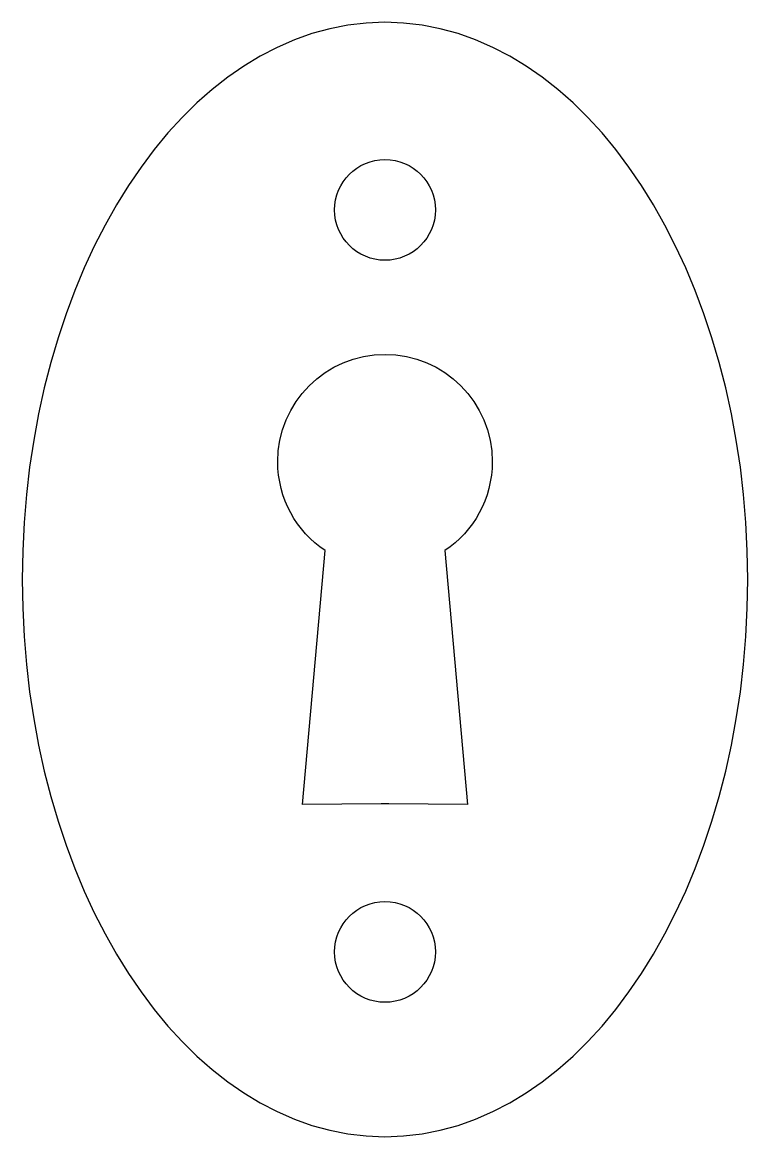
# Model space of a CAD drawing. Header units: centimetres. Extents: x -6.8 to 6.8, y -10.5 to 10.5.
import ezdxf

# ---------------------------------------------------------------- set-up
doc = ezdxf.new("R2010")
doc.units = ezdxf.units.CM
doc.header["$MEASUREMENT"] = 0
doc.layers.add('Camada 1', color=7, linetype='Continuous')

msp = doc.modelspace()

# ---------------------------------------------------------------- linework, layer by layer
at = {"layer": 'Camada 1', "color": 7}
for centre in [(-0.00011, 6.96553), (-0.00011, -7.01831)]:
    msp.add_ellipse(centre, major_axis=(0, 0.94985), ratio=1, dxfattribs=at)
at = {"layer": 'Camada 1'}
msp.add_open_spline([(-6.84072, 0), (-6.84072, 5.79956), (-3.77806, 10.50107), (-0.00011, 10.50107), (-0.00011, 10.50107), (3.77803, 10.50107), (6.84069, 5.79956), (6.84069, 0), (6.84069, 0), (6.84069, -5.79967), (3.77803, -10.50107), (-0.00011, -10.50107), (-0.00011, -10.50107), (-3.77806, -10.50107), (-6.84072, -5.79967), (-6.84072, 0)], degree=3, knots=[0, 0, 0, 0, 0.2, 0.2, 0.2, 0.2, 0.4, 0.4, 0.4, 0.4, 0.6, 0.6, 0.6, 0.6, 1, 1, 1, 1], dxfattribs=at)
at = {"layer": 'Camada 1', "color": 7}
msp.add_open_spline([(0.07226, -4.22566), (0.07226, -4.22566), (1.55287, -4.24339), (1.55287, -4.24339), (1.55287, -4.24339), (1.55287, -4.24339), (1.13009, 0.54345), (1.13009, 0.54345), (1.13009, 0.54345), (1.66852, 0.90686), (2.02242, 1.52257), (2.02242, 2.22093), (2.02242, 2.22093), (2.02242, 3.33795), (1.11691, 4.24335), (0.0001, 4.24335), (0.0001, 4.24335), (-1.11692, 4.24335), (-2.02245, 3.33792), (-2.02245, 2.22093), (-2.02245, 2.22093), (-2.02245, 1.52254), (-1.6687, 0.90682), (-1.1303, 0.54345), (-1.1303, 0.54345), (-1.1303, 0.54345), (-1.55287, -4.24339), (-1.55287, -4.24339), (-1.55287, -4.24339), (-1.55287, -4.24339), (-0.07224, -4.22566), (-0.07224, -4.22566), (-0.07224, -4.22566), (-0.07224, -4.22566), (0.07226, -4.22566), (0.07226, -4.22566)], degree=3, knots=[0, 0, 0, 0, 0.1, 0.1, 0.1, 0.1, 0.2, 0.2, 0.2, 0.2, 0.3, 0.3, 0.3, 0.3, 0.4, 0.4, 0.4, 0.4, 0.5, 0.5, 0.5, 0.5, 0.6, 0.6, 0.6, 0.6, 0.7, 0.7, 0.7, 0.7, 0.8, 0.8, 0.8, 0.8, 1, 1, 1, 1], dxfattribs=at)

doc.saveas('drawing.dxf')
